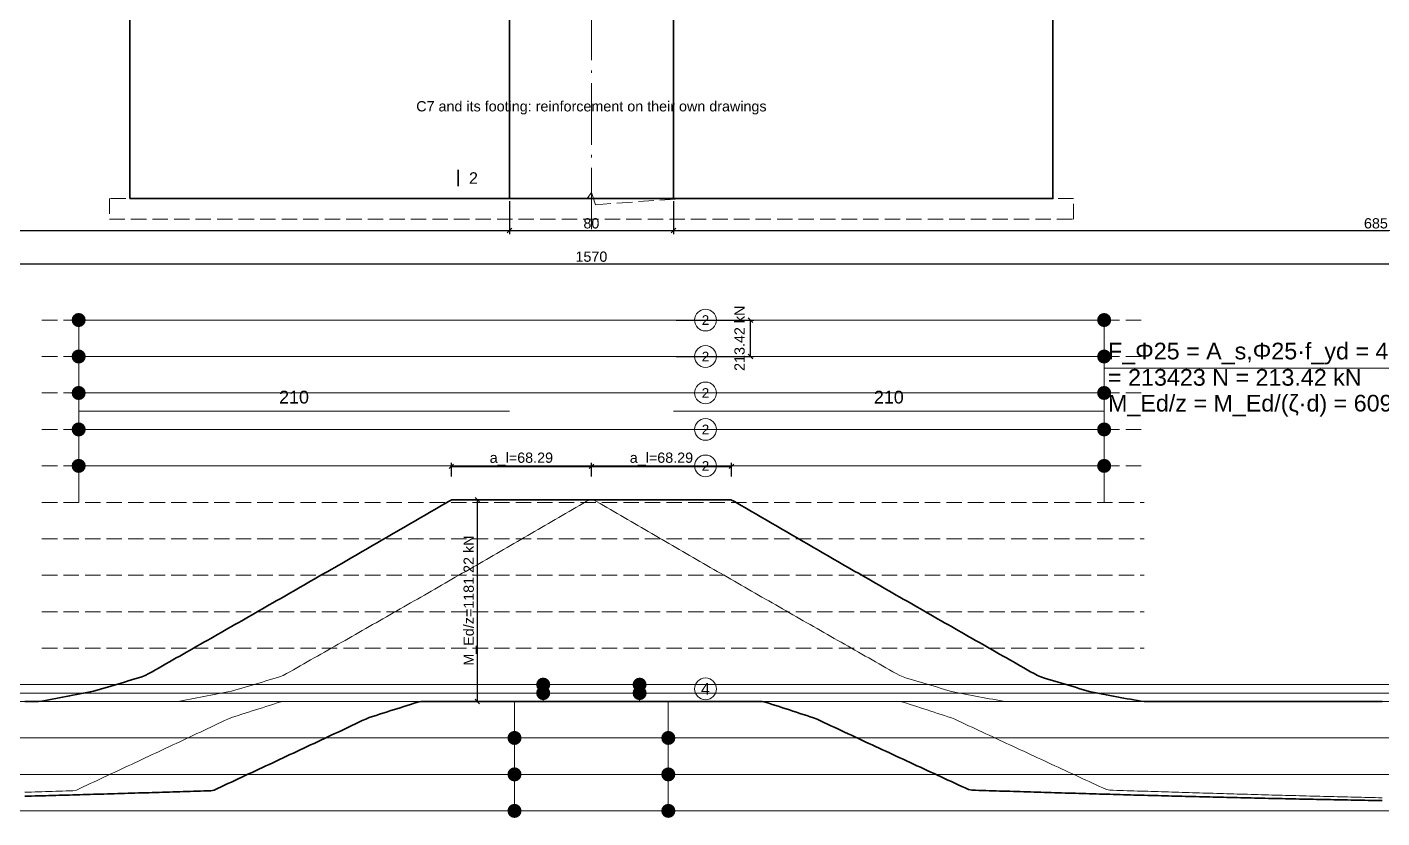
# Model space of a CAD drawing. Header units: centimetres. Extents: x -495 to 2478, y -1612 to 490.
# Drawn here: x 510 to 1170, y -617 to -231 of the extents above; entities that cross this region are included whole.
import ezdxf
from ezdxf.enums import TextEntityAlignment as Align

# ---------------------------------------------------------------- set-up
doc = ezdxf.new("R2010")
doc.units = ezdxf.units.CM
doc.linetypes.add('RC_AXIS', pattern=[41.25, 30, -5, 1.25, -5])
doc.linetypes.add('RC_DASHED', pattern=[10.5, 7.5, -3])
for name, color, linetype, lineweight in [('D-AXIS', 2, 'RC_AXIS', 13), ('D-CONCRETE', 7, 'Continuous', 35), ('D-DIM', 3, 'Continuous', 18), ('D-HIDDEN', 8, 'RC_DASHED', 13), ('D-TEXT', 7, 'Continuous', 18)]:
    doc.layers.add(name, color=color, linetype=linetype, lineweight=lineweight)
doc.styles.add('RC_TEXT', font='arial.ttf')
doc.dimstyles.new('RC_D25', dxfattribs={"dimtxt": 5, "dimasz": 2.25, "dimexe": 1.75, "dimexo": 1.25, "dimgap": 1, "dimtad": 1, "dimdec": 1, "dimdsep": 46, "dimtxsty": 'RC_TEXT', "dimblk": 'OBLIQUE', "dimcen": 2.5, "dimclrd": 3, "dimclre": 3, "dimclrt": 3, "dimazin": 3, "dimtfac": 1, "dimtmove": 2, "dimatfit": 3})

# ---------------------------------------------------------------- blocks, each defined once
blk = doc.blocks.new('_OBLIQUE')
at = {"color": 0, "linetype": 'BYBLOCK'}
blk.add_line((-0.5, -0.5), (0.5, 0.5), dxfattribs=at)

msp = doc.modelspace()

# ---------------------------------------------------------------- hatches: boundary and pattern name
at = {"layer": 'D-TEXT'}
h = msp.add_hatch(color=7, dxfattribs=at)
h.dxf.hatch_style = 1
edge = h.paths.add_edge_path()
edge.add_arc((535, -374.26), 3.44, 0, 360)
h = msp.add_hatch(color=7, dxfattribs=at)
h.dxf.hatch_style = 1
edge = h.paths.add_edge_path()
edge.add_arc((1035, -374.26), 3.44, 0, 360)
h = msp.add_hatch(color=7, dxfattribs=at)
h.dxf.hatch_style = 1
edge = h.paths.add_edge_path()
edge.add_arc((535, -392.05), 3.44, 0, 360)
h = msp.add_hatch(color=7, dxfattribs=at)
h.dxf.hatch_style = 1
edge = h.paths.add_edge_path()
edge.add_arc((1035, -392.05), 3.44, 0, 360)
h = msp.add_hatch(color=7, dxfattribs=at)
h.dxf.hatch_style = 1
edge = h.paths.add_edge_path()
edge.add_arc((535, -409.83), 3.44, 0, 360)
h = msp.add_hatch(color=7, dxfattribs=at)
h.dxf.hatch_style = 1
edge = h.paths.add_edge_path()
edge.add_arc((1035, -409.83), 3.44, 0, 360)
h = msp.add_hatch(color=7, dxfattribs=at)
h.dxf.hatch_style = 1
edge = h.paths.add_edge_path()
edge.add_arc((535, -427.62), 3.44, 0, 360)
h = msp.add_hatch(color=7, dxfattribs=at)
h.dxf.hatch_style = 1
edge = h.paths.add_edge_path()
edge.add_arc((1035, -427.62), 3.44, 0, 360)
h = msp.add_hatch(color=7, dxfattribs=at)
h.dxf.hatch_style = 1
edge = h.paths.add_edge_path()
edge.add_arc((535, -445.4), 3.44, 0, 360)
h = msp.add_hatch(color=7, dxfattribs=at)
h.dxf.hatch_style = 1
edge = h.paths.add_edge_path()
edge.add_arc((1035, -445.4), 3.44, 0, 360)
h = msp.add_hatch(color=7, dxfattribs=at)
h.dxf.hatch_style = 1
edge = h.paths.add_edge_path()
edge.add_arc((761.5, -552.11), 3.44, 0, 360)
h = msp.add_hatch(color=7, dxfattribs=at)
h.dxf.hatch_style = 1
edge = h.paths.add_edge_path()
edge.add_arc((761.5, -556.21), 3.44, 0, 360)
h = msp.add_hatch(color=7, dxfattribs=at)
h.dxf.hatch_style = 1
edge = h.paths.add_edge_path()
edge.add_arc((808.5, -552.11), 3.44, 0, 360)
h = msp.add_hatch(color=7, dxfattribs=at)
h.dxf.hatch_style = 1
edge = h.paths.add_edge_path()
edge.add_arc((808.5, -556.21), 3.44, 0, 360)
h = msp.add_hatch(color=7, dxfattribs=at)
h.dxf.hatch_style = 1
edge = h.paths.add_edge_path()
edge.add_arc((747.5, -578.1), 3.44, 0, 360)
h = msp.add_hatch(color=7, dxfattribs=at)
h.dxf.hatch_style = 1
edge = h.paths.add_edge_path()
edge.add_arc((822.5, -578.1), 3.44, 0, 360)
h = msp.add_hatch(color=7, dxfattribs=at)
h.dxf.hatch_style = 1
edge = h.paths.add_edge_path()
edge.add_arc((747.5, -595.88), 3.44, 0, 360)
h = msp.add_hatch(color=7, dxfattribs=at)
h.dxf.hatch_style = 1
edge = h.paths.add_edge_path()
edge.add_arc((822.5, -595.88), 3.44, 0, 360)
h = msp.add_hatch(color=7, dxfattribs=at)
h.dxf.hatch_style = 1
edge = h.paths.add_edge_path()
edge.add_arc((747.5, -613.67), 3.44, 0, 360)
h = msp.add_hatch(color=7, dxfattribs=at)
h.dxf.hatch_style = 1
edge = h.paths.add_edge_path()
edge.add_arc((822.5, -613.67), 3.44, 0, 360)

# ---------------------------------------------------------------- linework, layer by layer
at = {"layer": 'D-AXIS'}
msp.add_line((785, -330), (785, 133), dxfattribs=at)
at = {"layer": 'D-CONCRETE'}
for p, q in [((745, -315), (745, 125)), ((825, -315), (825, 125)), ((720, -309), (720, -301))]:
    msp.add_line(p, q, dxfattribs=at)
msp.add_lwpolyline([(560, -315), (1010, -315), (1010, -225), (560, -225)], close=True, dxfattribs=at)
for points in [[(508.7, -560.31), (510.38, -560.31), (512.06, -560.31), (513.74, -560.31), (515.42, -560.31), (517.1, -560.19), (518.78, -559.87), (520.46, -559.54), (522.14, -559.21), (523.82, -558.89), (525.49, -558.56), (527.17, -558.24), (528.85, -557.91), (530.53, -557.59), (532.21, -557.26), (533.89, -556.94), (535.57, -556.61), (537.25, -556.29), (538.93, -555.96), (540.61, -555.64), (542.29, -555.25), (543.97, -554.75), (545.65, -554.26), (547.33, -553.77), (549.01, -553.28), (550.69, -552.78), (552.37, -552.29), (554.05, -551.8), (555.73, -551.31), (557.41, -550.82), (559.09, -550.32), (560.77, -549.83), (562.45, -549.34), (564.13, -548.85), (565.81, -548.35), (567.49, -547.68), (569.17, -546.72), (570.85, -545.77), (572.53, -544.81), (574.2, -543.86), (575.88, -542.91), (577.56, -541.95), (579.24, -541), (580.92, -540.05), (582.6, -539.09), (584.28, -538.14), (585.96, -537.18), (587.64, -536.23), (589.32, -535.28), (591, -534.32), (592.68, -533.37), (594.36, -532.41), (596.04, -531.45), (597.72, -530.49), (599.4, -529.54), (601.08, -528.58), (602.76, -527.62), (604.44, -526.66), (606.12, -525.7), (607.8, -524.75), (609.48, -523.79), (611.16, -522.83), (612.84, -521.87), (614.52, -520.92), (616.2, -519.96), (617.88, -519), (619.56, -518.04), (621.23, -517.07), (622.91, -516.11), (624.59, -515.15), (626.27, -514.19), (627.95, -513.23), (629.63, -512.26), (631.31, -511.3), (632.99, -510.34), (634.67, -509.38), (636.35, -508.42), (638.03, -507.45), (639.71, -506.49), (641.39, -505.53), (643.07, -504.57), (644.75, -503.6), (646.43, -502.63), (648.11, -501.67), (649.79, -500.7), (651.47, -499.73), (653.15, -498.77), (654.83, -497.8), (656.51, -496.84), (658.19, -495.87), (659.87, -494.9), (661.55, -493.94), (663.23, -492.97), (664.91, -492.01), (666.59, -491.04), (668.26, -490.07), (669.94, -489.1), (671.62, -488.13), (673.3, -487.16), (674.98, -486.19), (676.66, -485.22), (678.34, -484.25), (680.02, -483.28), (681.7, -482.31), (683.38, -481.34), (685.06, -480.37), (686.74, -479.4), (688.42, -478.43), (690.1, -477.46), (691.78, -476.49), (693.46, -475.52), (695.14, -474.54), (696.82, -473.57), (698.5, -472.59), (700.18, -471.62), (701.86, -470.64), (703.54, -469.67), (705.22, -468.7), (706.9, -467.72), (708.58, -466.75), (710.26, -465.77), (711.94, -464.8), (713.62, -463.82), (715.29, -462.85), (716.97, -461.88), (718.65, -461.88), (720.33, -461.88), (722.01, -461.88), (723.69, -461.88), (725.37, -461.88), (727.05, -461.88), (728.73, -461.88), (730.41, -461.88), (732.09, -461.88), (733.77, -461.88), (735.45, -461.88), (737.13, -461.88), (738.81, -461.88), (740.49, -461.88), (742.17, -461.88), (743.85, -461.88), (745.53, -461.88), (747.21, -461.88), (748.89, -461.88), (750.57, -461.88), (752.25, -461.88), (753.93, -461.88), (755.61, -461.88), (757.29, -461.88), (758.97, -461.88), (760.65, -461.88), (762.32, -461.88), (764, -461.88), (765.68, -461.88), (767.36, -461.88), (769.04, -461.88), (770.72, -461.88), (772.4, -461.88), (774.08, -461.88), (775.76, -461.88), (777.44, -461.88), (779.12, -461.88), (780.8, -461.88), (782.48, -461.88), (784.16, -461.88), (785.84, -461.88), (787.52, -461.88), (789.2, -461.88), (790.88, -461.88), (792.56, -461.88), (794.24, -461.88), (795.92, -461.88), (797.6, -461.88), (799.28, -461.88), (800.96, -461.88), (802.64, -461.88), (804.32, -461.88), (806, -461.88), (807.68, -461.88), (809.35, -461.88), (811.03, -461.88), (812.71, -461.88), (814.39, -461.88), (816.07, -461.88), (817.75, -461.88), (819.43, -461.88), (821.11, -461.88), (822.79, -461.88), (824.47, -461.88), (826.15, -461.88), (827.83, -461.88), (829.51, -461.88), (831.19, -461.88), (832.87, -461.88), (834.55, -461.88), (836.23, -461.88), (837.91, -461.88), (839.59, -461.88), (841.27, -461.88), (842.95, -461.88), (844.63, -461.88), (846.31, -461.88), (847.99, -461.88), (849.67, -461.88), (851.35, -461.88), (853.03, -461.88), (854.71, -462.85), (856.38, -463.82), (858.06, -464.8), (859.74, -465.77), (861.42, -466.75), (863.1, -467.72), (864.78, -468.7), (866.46, -469.67), (868.14, -470.64), (869.82, -471.62), (871.5, -472.59), (873.18, -473.57), (874.86, -474.54), (876.54, -475.52), (878.22, -476.49), (879.9, -477.46), (881.58, -478.43), (883.26, -479.4), (884.94, -480.37), (886.62, -481.34), (888.3, -482.31), (889.98, -483.28), (891.66, -484.25), (893.34, -485.22), (895.02, -486.19), (896.7, -487.16), (898.38, -488.13), (900.06, -489.1), (901.74, -490.07), (903.41, -491.04), (905.09, -492.01), (906.77, -492.97), (908.45, -493.94), (910.13, -494.9), (911.81, -495.87), (913.49, -496.84), (915.17, -497.8), (916.85, -498.77), (918.53, -499.73), (920.21, -500.7), (921.89, -501.67), (923.57, -502.63), (925.25, -503.6), (926.93, -504.57), (928.61, -505.53), (930.29, -506.49), (931.97, -507.45), (933.65, -508.42), (935.33, -509.38), (937.01, -510.34), (938.69, -511.3), (940.37, -512.26), (942.05, -513.23), (943.73, -514.19), (945.41, -515.15), (947.09, -516.11), (948.77, -517.07), (950.44, -518.04), (952.12, -519), (953.8, -519.96), (955.48, -520.92), (957.16, -521.87), (958.84, -522.83), (960.52, -523.79), (962.2, -524.75), (963.88, -525.7), (965.56, -526.66), (967.24, -527.62), (968.92, -528.58), (970.6, -529.54), (972.28, -530.49), (973.96, -531.45), (975.64, -532.41), (977.32, -533.37), (979, -534.32), (980.68, -535.28), (982.36, -536.23), (984.04, -537.18), (985.72, -538.14), (987.4, -539.09), (989.08, -540.05), (990.76, -541), (992.44, -541.95), (994.12, -542.91), (995.8, -543.86), (997.47, -544.81), (999.15, -545.77), (1000.83, -546.72), (1002.51, -547.68), (1004.19, -548.36), (1005.87, -548.87), (1007.55, -549.37), (1009.23, -549.88), (1010.91, -550.38), (1012.59, -550.89), (1014.27, -551.39), (1015.95, -551.89), (1017.63, -552.4), (1019.31, -552.9), (1020.99, -553.41), (1022.67, -553.91), (1024.35, -554.42), (1026.03, -554.92), (1027.71, -555.43), (1029.39, -555.82), (1031.07, -556.13), (1032.75, -556.44), (1034.43, -556.75), (1036.11, -557.07), (1037.79, -557.38), (1039.47, -557.69), (1041.15, -558.01), (1042.83, -558.32), (1044.51, -558.63), (1046.18, -558.94), (1047.86, -559.26), (1049.54, -559.57), (1051.22, -559.88), (1052.9, -560.2), (1054.58, -560.31), (1056.26, -560.31), (1057.94, -560.31), (1059.62, -560.31), (1061.3, -560.31), (1062.98, -560.31), (1064.66, -560.31), (1066.34, -560.31), (1068.02, -560.31), (1069.7, -560.31), (1071.38, -560.31), (1073.06, -560.31), (1074.74, -560.31), (1076.42, -560.31), (1078.1, -560.31), (1079.78, -560.31), (1081.46, -560.31), (1083.14, -560.31), (1084.82, -560.31), (1086.5, -560.31), (1088.18, -560.31), (1089.86, -560.31), (1091.54, -560.31), (1093.21, -560.31), (1094.89, -560.31), (1096.57, -560.31), (1098.25, -560.31), (1099.93, -560.31), (1101.61, -560.31), (1103.29, -560.31), (1104.97, -560.31), (1106.65, -560.31), (1108.33, -560.31), (1110.01, -560.31), (1111.69, -560.31), (1113.37, -560.31), (1115.05, -560.31), (1116.73, -560.31), (1118.41, -560.31), (1120.09, -560.31), (1121.77, -560.31), (1123.45, -560.31), (1125.13, -560.31), (1126.81, -560.31), (1128.49, -560.31), (1130.17, -560.31), (1131.85, -560.31), (1133.53, -560.31), (1135.21, -560.31), (1136.89, -560.31), (1138.57, -560.31), (1140.24, -560.31), (1141.92, -560.31), (1143.6, -560.31), (1145.28, -560.31), (1146.96, -560.31), (1148.64, -560.31), (1150.32, -560.31), (1152, -560.31), (1153.68, -560.31), (1155.36, -560.31), (1157.04, -560.31), (1158.72, -560.31), (1160.4, -560.31), (1162.08, -560.31), (1163.76, -560.31), (1165.44, -560.31), (1167.12, -560.31), (1168.8, -560.31), (1170.48, -560.31)], [(508.7, -606.52), (510.38, -606.48), (512.06, -606.43), (513.74, -606.39), (515.42, -606.34), (517.1, -606.3), (518.78, -606.26), (520.46, -606.21), (522.14, -606.17), (523.82, -606.12), (525.49, -606.08), (527.17, -606.03), (528.85, -605.98), (530.53, -605.93), (532.21, -605.89), (533.89, -605.84), (535.57, -605.79), (537.25, -605.74), (538.93, -605.69), (540.61, -605.65), (542.29, -605.6), (543.97, -605.55), (545.65, -605.5), (547.33, -605.45), (549.01, -605.41), (550.69, -605.36), (552.37, -605.31), (554.05, -605.26), (555.73, -605.2), (557.41, -605.15), (559.09, -605.1), (560.77, -605.05), (562.45, -605), (564.13, -604.95), (565.81, -604.9), (567.49, -604.84), (569.17, -604.79), (570.85, -604.74), (572.53, -604.69), (574.2, -604.64), (575.88, -604.59), (577.56, -604.53), (579.24, -604.48), (580.92, -604.42), (582.6, -604.37), (584.28, -604.31), (585.96, -604.26), (587.64, -604.2), (589.32, -604.15), (591, -604.09), (592.68, -604.04), (594.36, -603.98), (596.04, -603.93), (597.72, -603.87), (599.4, -603.82), (601.08, -603.52), (602.76, -602.73), (604.44, -601.95), (606.12, -601.17), (607.8, -600.38), (609.48, -599.6), (611.16, -598.82), (612.84, -598.03), (614.52, -597.25), (616.2, -596.46), (617.88, -595.68), (619.56, -594.9), (621.23, -594.11), (622.91, -593.33), (624.59, -592.55), (626.27, -591.76), (627.95, -590.97), (629.63, -590.19), (631.31, -589.4), (632.99, -588.61), (634.67, -587.82), (636.35, -587.04), (638.03, -586.25), (639.71, -585.46), (641.39, -584.67), (643.07, -583.89), (644.75, -583.1), (646.43, -582.31), (648.11, -581.53), (649.79, -580.74), (651.47, -579.95), (653.15, -579.16), (654.83, -578.37), (656.51, -577.58), (658.19, -576.79), (659.87, -576), (661.55, -575.2), (663.23, -574.41), (664.91, -573.62), (666.59, -572.83), (668.26, -572.04), (669.94, -571.25), (671.62, -570.46), (673.3, -569.67), (674.98, -568.88), (676.66, -568.18), (678.34, -567.64), (680.02, -567.1), (681.7, -566.57), (683.38, -566.03), (685.06, -565.49), (686.74, -564.95), (688.42, -564.41), (690.1, -563.87), (691.78, -563.33), (693.46, -562.79), (695.14, -562.25), (696.82, -561.71), (698.5, -561.17), (700.18, -560.63), (701.86, -560.31), (703.54, -560.31), (705.22, -560.31), (706.9, -560.31), (708.58, -560.31), (710.26, -560.31), (711.94, -560.31), (713.62, -560.31), (715.29, -560.31), (716.97, -560.31), (718.65, -560.31), (720.33, -560.31), (722.01, -560.31), (723.69, -560.31), (725.37, -560.31), (727.05, -560.31), (728.73, -560.31), (730.41, -560.31), (732.09, -560.31), (733.77, -560.31), (735.45, -560.31), (737.13, -560.31), (738.81, -560.31), (740.49, -560.31), (742.17, -560.31), (743.85, -560.31), (745.53, -560.31), (747.21, -560.31), (748.89, -560.31), (750.57, -560.31), (752.25, -560.31), (753.93, -560.31), (755.61, -560.31), (757.29, -560.31), (758.97, -560.31), (760.65, -560.31), (762.32, -560.31), (764, -560.31), (765.68, -560.31), (767.36, -560.31), (769.04, -560.31), (770.72, -560.31), (772.4, -560.31), (774.08, -560.31), (775.76, -560.31), (777.44, -560.31), (779.12, -560.31), (780.8, -560.31), (782.48, -560.31), (784.16, -560.31), (785.84, -560.31), (787.52, -560.31), (789.2, -560.31), (790.88, -560.31), (792.56, -560.31), (794.24, -560.31), (795.92, -560.31), (797.6, -560.31), (799.28, -560.31), (800.96, -560.31), (802.64, -560.31), (804.32, -560.31), (806, -560.31), (807.68, -560.31), (809.35, -560.31), (811.03, -560.31), (812.71, -560.31), (814.39, -560.31), (816.07, -560.31), (817.75, -560.31), (819.43, -560.31), (821.11, -560.31), (822.79, -560.31), (824.47, -560.31), (826.15, -560.31), (827.83, -560.31), (829.51, -560.31), (831.19, -560.31), (832.87, -560.31), (834.55, -560.31), (836.23, -560.31), (837.91, -560.31), (839.59, -560.31), (841.27, -560.31), (842.95, -560.31), (844.63, -560.31), (846.31, -560.31), (847.99, -560.31), (849.67, -560.31), (851.35, -560.31), (853.03, -560.31), (854.71, -560.31), (856.38, -560.31), (858.06, -560.31), (859.74, -560.31), (861.42, -560.31), (863.1, -560.31), (864.78, -560.31), (866.46, -560.31), (868.14, -560.31), (869.82, -560.64), (871.5, -561.18), (873.18, -561.73), (874.86, -562.28), (876.54, -562.82), (878.22, -563.37), (879.9, -563.92), (881.58, -564.46), (883.26, -565.01), (884.94, -565.56), (886.62, -566.1), (888.3, -566.65), (889.98, -567.2), (891.66, -567.74), (893.34, -568.29), (895.02, -568.98), (896.7, -569.76), (898.38, -570.55), (900.06, -571.33), (901.74, -572.11), (903.41, -572.9), (905.09, -573.68), (906.77, -574.46), (908.45, -575.25), (910.13, -576.03), (911.81, -576.81), (913.49, -577.6), (915.17, -578.38), (916.85, -579.16), (918.53, -579.94), (920.21, -580.73), (921.89, -581.5), (923.57, -582.28), (925.25, -583.06), (926.93, -583.84), (928.61, -584.62), (930.29, -585.4), (931.97, -586.18), (933.65, -586.96), (935.33, -587.74), (937.01, -588.52), (938.69, -589.3), (940.37, -590.08), (942.05, -590.86), (943.73, -591.64), (945.41, -592.42), (947.09, -593.19), (948.77, -593.97), (950.44, -594.74), (952.12, -595.52), (953.8, -596.3), (955.48, -597.07), (957.16, -597.85), (958.84, -598.62), (960.52, -599.4), (962.2, -600.18), (963.88, -600.95), (965.56, -601.73), (967.24, -602.5), (968.92, -603.28), (970.6, -603.57), (972.28, -603.62), (973.96, -603.67), (975.64, -603.72), (977.32, -603.77), (979, -603.82), (980.68, -603.88), (982.36, -603.93), (984.04, -603.98), (985.72, -604.03), (987.4, -604.08), (989.08, -604.13), (990.76, -604.18), (992.44, -604.23), (994.12, -604.28), (995.8, -604.33), (997.47, -604.38), (999.15, -604.44), (1000.83, -604.49), (1002.51, -604.54), (1004.19, -604.59), (1005.87, -604.65), (1007.55, -604.7), (1009.23, -604.75), (1010.91, -604.8), (1012.59, -604.85), (1014.27, -604.91), (1015.95, -604.96), (1017.63, -605.01), (1019.31, -605.06), (1020.99, -605.11), (1022.67, -605.16), (1024.35, -605.21), (1026.03, -605.26), (1027.71, -605.31), (1029.39, -605.36), (1031.07, -605.41), (1032.75, -605.46), (1034.43, -605.5), (1036.11, -605.55), (1037.79, -605.6), (1039.47, -605.65), (1041.15, -605.7), (1042.83, -605.75), (1044.51, -605.8), (1046.18, -605.84), (1047.86, -605.89), (1049.54, -605.93), (1051.22, -605.98), (1052.9, -606.02), (1054.58, -606.07), (1056.26, -606.12), (1057.94, -606.16), (1059.62, -606.21), (1061.3, -606.25), (1062.98, -606.3), (1064.66, -606.34), (1066.34, -606.39), (1068.02, -606.43), (1069.7, -606.48), (1071.38, -606.52), (1073.06, -606.56), (1074.74, -606.6), (1076.42, -606.65), (1078.1, -606.69), (1079.78, -606.73), (1081.46, -606.77), (1083.14, -606.81), (1084.82, -606.85), (1086.5, -606.9), (1088.18, -606.94), (1089.86, -606.98), (1091.54, -607.02), (1093.21, -607.06), (1094.89, -607.1), (1096.57, -607.14), (1098.25, -607.18), (1099.93, -607.22), (1101.61, -607.26), (1103.29, -607.3), (1104.97, -607.33), (1106.65, -607.37), (1108.33, -607.41), (1110.01, -607.45), (1111.69, -607.49), (1113.37, -607.53), (1115.05, -607.56), (1116.73, -607.6), (1118.41, -607.64), (1120.09, -607.68), (1121.77, -607.71), (1123.45, -607.75), (1125.13, -607.78), (1126.81, -607.82), (1128.49, -607.85), (1130.17, -607.89), (1131.85, -607.92), (1133.53, -607.96), (1135.21, -607.99), (1136.89, -608.03), (1138.57, -608.06), (1140.24, -608.09), (1141.92, -608.13), (1143.6, -608.16), (1145.28, -608.2), (1146.96, -608.23), (1148.64, -608.26), (1150.32, -608.29), (1152, -608.32), (1153.68, -608.35), (1155.36, -608.39), (1157.04, -608.42), (1158.72, -608.45), (1160.4, -608.48), (1162.08, -608.51), (1163.76, -608.54), (1165.44, -608.57), (1167.12, -608.6), (1168.8, -608.64), (1170.48, -608.67)]]:
    msp.add_lwpolyline(points, dxfattribs=at)
at = {"layer": 'D-HIDDEN'}
for p, q in [((517.1, -374.26), (535, -374.26)), ((1035, -374.26), (1054.58, -374.26)), ((517.1, -392.05), (535, -392.05)), ((1035, -392.05), (1054.58, -392.05)), ((517.1, -409.83), (535, -409.83)), ((1035, -409.83), (1054.58, -409.83)), ((517.1, -427.62), (535, -427.62)), ((1035, -427.62), (1054.58, -427.62)), ((517.1, -445.4), (535, -445.4)), ((1035, -445.4), (1054.58, -445.4)), ((517.1, -463.19), (1054.58, -463.19)), ((517.1, -480.97), (1054.58, -480.97)), ((517.1, -498.76), (1054.58, -498.76)), ((517.1, -516.54), (1054.58, -516.54)), ((517.1, -534.33), (1054.58, -534.33))]:
    msp.add_line(p, q, dxfattribs=at)
msp.add_lwpolyline([(550, -325), (1020, -325), (1020, -315), (550, -315)], close=True, dxfattribs=at)
msp.add_lwpolyline([(741, -315), (783, -315), (785, -312), (787, -318), (829, -315)], dxfattribs=at)
at = {"layer": 'D-TEXT'}
for p, q in [((535, -374.26), (1035, -374.26)), ((535, -463.19), (535, -374.26)), ((1035, -463.19), (1035, -374.26)), ((1035, -374.26), (1035, -397.75)), ((535, -392.05), (1035, -392.05)), ((1035, -397.75), (1312.06, -397.75)), ((535, -409.83), (1035, -409.83)), ((745, -418.72), (535, -418.72)), ((825, -418.72), (1035, -418.72)), ((535, -427.62), (1035, -427.62)), ((535, -445.4), (1035, -445.4)), ((2.5, -552.11), (1567.5, -552.11)), ((761.5, -560.31), (761.5, -552.11)), ((808.5, -560.31), (808.5, -552.11)), ((0, -560.31), (1570, -560.31)), ((2.5, -556.21), (1567.5, -556.21)), ((747.5, -560.31), (747.5, -613.67)), ((822.5, -560.31), (822.5, -613.67)), ((2.5, -578.1), (1567.5, -578.1)), ((2.5, -595.88), (1567.5, -595.88)), ((2.5, -613.67), (1567.5, -613.67))]:
    msp.add_line(p, q, dxfattribs=at)
for points in [[(508.7, -560.31), (510.38, -560.31), (512.06, -560.31), (513.74, -560.31), (515.42, -560.31), (517.1, -560.31), (518.78, -560.31), (520.46, -560.31), (522.14, -560.31), (523.82, -560.31), (525.49, -560.31), (527.17, -560.31), (528.85, -560.31), (530.53, -560.31), (532.21, -560.31), (533.89, -560.31), (535.57, -560.31), (537.25, -560.31), (538.93, -560.31), (540.61, -560.31), (542.29, -560.31), (543.97, -560.31), (545.65, -560.31), (547.33, -560.31), (549.01, -560.31), (550.69, -560.31), (552.37, -560.31), (554.05, -560.31), (555.73, -560.31), (557.41, -560.31), (559.09, -560.31), (560.77, -560.31), (562.45, -560.31), (564.13, -560.31), (565.81, -560.31), (567.49, -560.31), (569.17, -560.31), (570.85, -560.31), (572.53, -560.31), (574.2, -560.31), (575.88, -560.31), (577.56, -560.31), (579.24, -560.31), (580.92, -560.31), (582.6, -560.31), (584.28, -560.19), (585.96, -559.87), (587.64, -559.54), (589.32, -559.21), (591, -558.89), (592.68, -558.56), (594.36, -558.24), (596.04, -557.91), (597.72, -557.59), (599.4, -557.26), (601.08, -556.94), (602.76, -556.61), (604.44, -556.29), (606.12, -555.96), (607.8, -555.64), (609.48, -555.25), (611.16, -554.75), (612.84, -554.26), (614.52, -553.77), (616.2, -553.28), (617.88, -552.78), (619.56, -552.29), (621.23, -551.8), (622.91, -551.31), (624.59, -550.82), (626.27, -550.32), (627.95, -549.83), (629.63, -549.34), (631.31, -548.85), (632.99, -548.35), (634.67, -547.68), (636.35, -546.72), (638.03, -545.77), (639.71, -544.81), (641.39, -543.86), (643.07, -542.91), (644.75, -541.95), (646.43, -541), (648.11, -540.05), (649.79, -539.09), (651.47, -538.14), (653.15, -537.18), (654.83, -536.23), (656.51, -535.28), (658.19, -534.32), (659.87, -533.37), (661.55, -532.41), (663.23, -531.45), (664.91, -530.49), (666.59, -529.54), (668.26, -528.58), (669.94, -527.62), (671.62, -526.66), (673.3, -525.7), (674.98, -524.75), (676.66, -523.79), (678.34, -522.83), (680.02, -521.87), (681.7, -520.92), (683.38, -519.96), (685.06, -519), (686.74, -518.04), (688.42, -517.07), (690.1, -516.11), (691.78, -515.15), (693.46, -514.19), (695.14, -513.23), (696.82, -512.26), (698.5, -511.3), (700.18, -510.34), (701.86, -509.38), (703.54, -508.42), (705.22, -507.45), (706.9, -506.49), (708.58, -505.53), (710.26, -504.57), (711.94, -503.6), (713.62, -502.63), (715.29, -501.67), (716.97, -500.7), (718.65, -499.73), (720.33, -498.77), (722.01, -497.8), (723.69, -496.84), (725.37, -495.87), (727.05, -494.9), (728.73, -493.94), (730.41, -492.97), (732.09, -492.01), (733.77, -491.04), (735.45, -490.07), (737.13, -489.1), (738.81, -488.13), (740.49, -487.16), (742.17, -486.19), (743.85, -485.22), (745.53, -484.25), (747.21, -483.28), (748.89, -482.31), (750.57, -481.34), (752.25, -480.37), (753.93, -479.4), (755.61, -478.43), (757.29, -477.46), (758.97, -476.49), (760.65, -475.52), (762.32, -474.54), (764, -473.57), (765.68, -472.59), (767.36, -471.62), (769.04, -470.64), (770.72, -469.67), (772.4, -468.7), (774.08, -467.72), (775.76, -466.75), (777.44, -465.77), (779.12, -464.8), (780.8, -463.82), (782.48, -462.85), (784.16, -461.88), (785.84, -461.88), (787.52, -462.85), (789.2, -463.82), (790.88, -464.8), (792.56, -465.77), (794.24, -466.75), (795.92, -467.72), (797.6, -468.7), (799.28, -469.67), (800.96, -470.64), (802.64, -471.62), (804.32, -472.59), (806, -473.57), (807.68, -474.54), (809.35, -475.52), (811.03, -476.49), (812.71, -477.46), (814.39, -478.43), (816.07, -479.4), (817.75, -480.37), (819.43, -481.34), (821.11, -482.31), (822.79, -483.28), (824.47, -484.25), (826.15, -485.22), (827.83, -486.19), (829.51, -487.16), (831.19, -488.13), (832.87, -489.1), (834.55, -490.07), (836.23, -491.04), (837.91, -492.01), (839.59, -492.97), (841.27, -493.94), (842.95, -494.9), (844.63, -495.87), (846.31, -496.84), (847.99, -497.8), (849.67, -498.77), (851.35, -499.73), (853.03, -500.7), (854.71, -501.67), (856.38, -502.63), (858.06, -503.6), (859.74, -504.57), (861.42, -505.53), (863.1, -506.49), (864.78, -507.45), (866.46, -508.42), (868.14, -509.38), (869.82, -510.34), (871.5, -511.3), (873.18, -512.26), (874.86, -513.23), (876.54, -514.19), (878.22, -515.15), (879.9, -516.11), (881.58, -517.07), (883.26, -518.04), (884.94, -519), (886.62, -519.96), (888.3, -520.92), (889.98, -521.87), (891.66, -522.83), (893.34, -523.79), (895.02, -524.75), (896.7, -525.7), (898.38, -526.66), (900.06, -527.62), (901.74, -528.58), (903.41, -529.54), (905.09, -530.49), (906.77, -531.45), (908.45, -532.41), (910.13, -533.37), (911.81, -534.32), (913.49, -535.28), (915.17, -536.23), (916.85, -537.18), (918.53, -538.14), (920.21, -539.09), (921.89, -540.05), (923.57, -541), (925.25, -541.95), (926.93, -542.91), (928.61, -543.86), (930.29, -544.81), (931.97, -545.77), (933.65, -546.72), (935.33, -547.68), (937.01, -548.36), (938.69, -548.87), (940.37, -549.37), (942.05, -549.88), (943.73, -550.38), (945.41, -550.89), (947.09, -551.39), (948.77, -551.89), (950.44, -552.4), (952.12, -552.9), (953.8, -553.41), (955.48, -553.91), (957.16, -554.42), (958.84, -554.92), (960.52, -555.43), (962.2, -555.82), (963.88, -556.13), (965.56, -556.44), (967.24, -556.75), (968.92, -557.07), (970.6, -557.38), (972.28, -557.69), (973.96, -558.01), (975.64, -558.32), (977.32, -558.63), (979, -558.94), (980.68, -559.26), (982.36, -559.57), (984.04, -559.88), (985.72, -560.2), (987.4, -560.31), (989.08, -560.31), (990.76, -560.31), (992.44, -560.31), (994.12, -560.31), (995.8, -560.31), (997.47, -560.31), (999.15, -560.31), (1000.83, -560.31), (1002.51, -560.31), (1004.19, -560.31), (1005.87, -560.31), (1007.55, -560.31), (1009.23, -560.31), (1010.91, -560.31), (1012.59, -560.31), (1014.27, -560.31), (1015.95, -560.31), (1017.63, -560.31), (1019.31, -560.31), (1020.99, -560.31), (1022.67, -560.31), (1024.35, -560.31), (1026.03, -560.31), (1027.71, -560.31), (1029.39, -560.31), (1031.07, -560.31), (1032.75, -560.31), (1034.43, -560.31), (1036.11, -560.31), (1037.79, -560.31), (1039.47, -560.31), (1041.15, -560.31), (1042.83, -560.31), (1044.51, -560.31), (1046.18, -560.31), (1047.86, -560.31), (1049.54, -560.31), (1051.22, -560.31), (1052.9, -560.31), (1054.58, -560.31), (1056.26, -560.31), (1057.94, -560.31), (1059.62, -560.31), (1061.3, -560.31), (1062.98, -560.31), (1064.66, -560.31), (1066.34, -560.31), (1068.02, -560.31), (1069.7, -560.31), (1071.38, -560.31), (1073.06, -560.31), (1074.74, -560.31), (1076.42, -560.31), (1078.1, -560.31), (1079.78, -560.31), (1081.46, -560.31), (1083.14, -560.31), (1084.82, -560.31), (1086.5, -560.31), (1088.18, -560.31), (1089.86, -560.31), (1091.54, -560.31), (1093.21, -560.31), (1094.89, -560.31), (1096.57, -560.31), (1098.25, -560.31), (1099.93, -560.31), (1101.61, -560.31), (1103.29, -560.31), (1104.97, -560.31), (1106.65, -560.31), (1108.33, -560.31), (1110.01, -560.31), (1111.69, -560.31), (1113.37, -560.31), (1115.05, -560.31), (1116.73, -560.31), (1118.41, -560.31), (1120.09, -560.31), (1121.77, -560.31), (1123.45, -560.31), (1125.13, -560.31), (1126.81, -560.31), (1128.49, -560.31), (1130.17, -560.31), (1131.85, -560.31), (1133.53, -560.31), (1135.21, -560.31), (1136.89, -560.31), (1138.57, -560.31), (1140.24, -560.31), (1141.92, -560.31), (1143.6, -560.31), (1145.28, -560.31), (1146.96, -560.31), (1148.64, -560.31), (1150.32, -560.31), (1152, -560.31), (1153.68, -560.31), (1155.36, -560.31), (1157.04, -560.31), (1158.72, -560.31), (1160.4, -560.31), (1162.08, -560.31), (1163.76, -560.31), (1165.44, -560.31), (1167.12, -560.31), (1168.8, -560.31), (1170.48, -560.31)], [(508.7, -604.59), (510.38, -604.53), (512.06, -604.48), (513.74, -604.42), (515.42, -604.37), (517.1, -604.31), (518.78, -604.26), (520.46, -604.2), (522.14, -604.15), (523.82, -604.09), (525.49, -604.04), (527.17, -603.98), (528.85, -603.93), (530.53, -603.87), (532.21, -603.82), (533.89, -603.52), (535.57, -602.73), (537.25, -601.95), (538.93, -601.17), (540.61, -600.38), (542.29, -599.6), (543.97, -598.82), (545.65, -598.03), (547.33, -597.25), (549.01, -596.46), (550.69, -595.68), (552.37, -594.9), (554.05, -594.11), (555.73, -593.33), (557.41, -592.55), (559.09, -591.76), (560.77, -590.97), (562.45, -590.19), (564.13, -589.4), (565.81, -588.61), (567.49, -587.82), (569.17, -587.04), (570.85, -586.25), (572.53, -585.46), (574.2, -584.67), (575.88, -583.89), (577.56, -583.1), (579.24, -582.31), (580.92, -581.53), (582.6, -580.74), (584.28, -579.95), (585.96, -579.16), (587.64, -578.37), (589.32, -577.58), (591, -576.79), (592.68, -576), (594.36, -575.2), (596.04, -574.41), (597.72, -573.62), (599.4, -572.83), (601.08, -572.04), (602.76, -571.25), (604.44, -570.46), (606.12, -569.67), (607.8, -568.88), (609.48, -568.18), (611.16, -567.64), (612.84, -567.1), (614.52, -566.57), (616.2, -566.03), (617.88, -565.49), (619.56, -564.95), (621.23, -564.41), (622.91, -563.87), (624.59, -563.33), (626.27, -562.79), (627.95, -562.25), (629.63, -561.71), (631.31, -561.17), (632.99, -560.63), (634.67, -560.31), (636.35, -560.31), (638.03, -560.31), (639.71, -560.31), (641.39, -560.31), (643.07, -560.31), (644.75, -560.31), (646.43, -560.31), (648.11, -560.31), (649.79, -560.31), (651.47, -560.31), (653.15, -560.31), (654.83, -560.31), (656.51, -560.31), (658.19, -560.31), (659.87, -560.31), (661.55, -560.31), (663.23, -560.31), (664.91, -560.31), (666.59, -560.31), (668.26, -560.31), (669.94, -560.31), (671.62, -560.31), (673.3, -560.31), (674.98, -560.31), (676.66, -560.31), (678.34, -560.31), (680.02, -560.31), (681.7, -560.31), (683.38, -560.31), (685.06, -560.31), (686.74, -560.31), (688.42, -560.31), (690.1, -560.31), (691.78, -560.31), (693.46, -560.31), (695.14, -560.31), (696.82, -560.31), (698.5, -560.31), (700.18, -560.31), (701.86, -560.31), (703.54, -560.31), (705.22, -560.31), (706.9, -560.31), (708.58, -560.31), (710.26, -560.31), (711.94, -560.31), (713.62, -560.31), (715.29, -560.31), (716.97, -560.31), (718.65, -560.31), (720.33, -560.31), (722.01, -560.31), (723.69, -560.31), (725.37, -560.31), (727.05, -560.31), (728.73, -560.31), (730.41, -560.31), (732.09, -560.31), (733.77, -560.31), (735.45, -560.31), (737.13, -560.31), (738.81, -560.31), (740.49, -560.31), (742.17, -560.31), (743.85, -560.31), (745.53, -560.31), (747.21, -560.31), (748.89, -560.31), (750.57, -560.31), (752.25, -560.31), (753.93, -560.31), (755.61, -560.31), (757.29, -560.31), (758.97, -560.31), (760.65, -560.31), (762.32, -560.31), (764, -560.31), (765.68, -560.31), (767.36, -560.31), (769.04, -560.31), (770.72, -560.31), (772.4, -560.31), (774.08, -560.31), (775.76, -560.31), (777.44, -560.31), (779.12, -560.31), (780.8, -560.31), (782.48, -560.31), (784.16, -560.31), (785.84, -560.31), (787.52, -560.31), (789.2, -560.31), (790.88, -560.31), (792.56, -560.31), (794.24, -560.31), (795.92, -560.31), (797.6, -560.31), (799.28, -560.31), (800.96, -560.31), (802.64, -560.31), (804.32, -560.31), (806, -560.31), (807.68, -560.31), (809.35, -560.31), (811.03, -560.31), (812.71, -560.31), (814.39, -560.31), (816.07, -560.31), (817.75, -560.31), (819.43, -560.31), (821.11, -560.31), (822.79, -560.31), (824.47, -560.31), (826.15, -560.31), (827.83, -560.31), (829.51, -560.31), (831.19, -560.31), (832.87, -560.31), (834.55, -560.31), (836.23, -560.31), (837.91, -560.31), (839.59, -560.31), (841.27, -560.31), (842.95, -560.31), (844.63, -560.31), (846.31, -560.31), (847.99, -560.31), (849.67, -560.31), (851.35, -560.31), (853.03, -560.31), (854.71, -560.31), (856.38, -560.31), (858.06, -560.31), (859.74, -560.31), (861.42, -560.31), (863.1, -560.31), (864.78, -560.31), (866.46, -560.31), (868.14, -560.31), (869.82, -560.31), (871.5, -560.31), (873.18, -560.31), (874.86, -560.31), (876.54, -560.31), (878.22, -560.31), (879.9, -560.31), (881.58, -560.31), (883.26, -560.31), (884.94, -560.31), (886.62, -560.31), (888.3, -560.31), (889.98, -560.31), (891.66, -560.31), (893.34, -560.31), (895.02, -560.31), (896.7, -560.31), (898.38, -560.31), (900.06, -560.31), (901.74, -560.31), (903.41, -560.31), (905.09, -560.31), (906.77, -560.31), (908.45, -560.31), (910.13, -560.31), (911.81, -560.31), (913.49, -560.31), (915.17, -560.31), (916.85, -560.31), (918.53, -560.31), (920.21, -560.31), (921.89, -560.31), (923.57, -560.31), (925.25, -560.31), (926.93, -560.31), (928.61, -560.31), (930.29, -560.31), (931.97, -560.31), (933.65, -560.31), (935.33, -560.31), (937.01, -560.64), (938.69, -561.18), (940.37, -561.73), (942.05, -562.28), (943.73, -562.82), (945.41, -563.37), (947.09, -563.92), (948.77, -564.46), (950.44, -565.01), (952.12, -565.56), (953.8, -566.1), (955.48, -566.65), (957.16, -567.2), (958.84, -567.74), (960.52, -568.29), (962.2, -568.98), (963.88, -569.76), (965.56, -570.55), (967.24, -571.33), (968.92, -572.11), (970.6, -572.9), (972.28, -573.68), (973.96, -574.46), (975.64, -575.25), (977.32, -576.03), (979, -576.81), (980.68, -577.6), (982.36, -578.38), (984.04, -579.16), (985.72, -579.94), (987.4, -580.73), (989.08, -581.5), (990.76, -582.28), (992.44, -583.06), (994.12, -583.84), (995.8, -584.62), (997.47, -585.4), (999.15, -586.18), (1000.83, -586.96), (1002.51, -587.74), (1004.19, -588.52), (1005.87, -589.3), (1007.55, -590.08), (1009.23, -590.86), (1010.91, -591.64), (1012.59, -592.42), (1014.27, -593.19), (1015.95, -593.97), (1017.63, -594.74), (1019.31, -595.52), (1020.99, -596.3), (1022.67, -597.07), (1024.35, -597.85), (1026.03, -598.62), (1027.71, -599.4), (1029.39, -600.18), (1031.07, -600.95), (1032.75, -601.73), (1034.43, -602.5), (1036.11, -603.28), (1037.79, -603.57), (1039.47, -603.62), (1041.15, -603.67), (1042.83, -603.72), (1044.51, -603.77), (1046.18, -603.82), (1047.86, -603.88), (1049.54, -603.93), (1051.22, -603.98), (1052.9, -604.03), (1054.58, -604.08), (1056.26, -604.13), (1057.94, -604.18), (1059.62, -604.23), (1061.3, -604.28), (1062.98, -604.33), (1064.66, -604.38), (1066.34, -604.44), (1068.02, -604.49), (1069.7, -604.54), (1071.38, -604.59), (1073.06, -604.65), (1074.74, -604.7), (1076.42, -604.75), (1078.1, -604.8), (1079.78, -604.85), (1081.46, -604.91), (1083.14, -604.96), (1084.82, -605.01), (1086.5, -605.06), (1088.18, -605.11), (1089.86, -605.16), (1091.54, -605.21), (1093.21, -605.26), (1094.89, -605.31), (1096.57, -605.36), (1098.25, -605.41), (1099.93, -605.46), (1101.61, -605.5), (1103.29, -605.55), (1104.97, -605.6), (1106.65, -605.65), (1108.33, -605.7), (1110.01, -605.75), (1111.69, -605.8), (1113.37, -605.84), (1115.05, -605.89), (1116.73, -605.93), (1118.41, -605.98), (1120.09, -606.02), (1121.77, -606.07), (1123.45, -606.12), (1125.13, -606.16), (1126.81, -606.21), (1128.49, -606.25), (1130.17, -606.3), (1131.85, -606.34), (1133.53, -606.39), (1135.21, -606.43), (1136.89, -606.48), (1138.57, -606.52), (1140.24, -606.56), (1141.92, -606.6), (1143.6, -606.65), (1145.28, -606.69), (1146.96, -606.73), (1148.64, -606.77), (1150.32, -606.81), (1152, -606.85), (1153.68, -606.9), (1155.36, -606.94), (1157.04, -606.98), (1158.72, -607.02), (1160.4, -607.06), (1162.08, -607.1), (1163.76, -607.14), (1165.44, -607.18), (1167.12, -607.22), (1168.8, -607.26), (1170.48, -607.3)]]:
    msp.add_lwpolyline(points, dxfattribs=at)
for centre in [(840.62, -374.26), (840.62, -392.05), (840.62, -409.83), (840.62, -427.62), (840.62, -445.4), (840.62, -554.16)]:
    msp.add_circle(centre, 5.31, dxfattribs=at)

# ---------------------------------------------------------------- texts
at = {"layer": 'D-TEXT', "style": 'RC_TEXT'}
for s, height, p in [('C7 and its footing: reinforcement on their own drawings', 5, (785, -270)), ('2', 5.62, (727.5, -305)), ('2', 4.68, (840.62, -374.26)), ('2', 4.68, (840.62, -392.05)), ('210', 6.25, (640, -411.85)), ('2', 4.68, (840.62, -409.83)), ('210', 6.25, (930, -411.85)), ('2', 4.68, (840.62, -427.62)), ('2', 4.68, (840.62, -445.4)), ('4', 5.62, (840.62, -554.16))]:
    msp.add_text(s, height=height, dxfattribs=at).set_placement(p, align=Align.MIDDLE_CENTER)
for s, p in [('F_Φ25 = A_s,Φ25·f_yd = 490.9·434.8 =', (1036.88, -395.88)), ('= 213423 N = 213.42 kN', (1036.88, -408.72)), ('M_Ed/z = M_Ed/(ζ·d) = 609.74/(0.850·0.607) = 1181.22 kN', (1036.88, -421.31))]:
    msp.add_text(s, height=8.125, dxfattribs=at).set_placement(p, align=Align.BOTTOM_LEFT)

# ---------------------------------------------------------------- dimensions: what is measured, and where the dimension line sits
at = {"layer": 'D-DIM'}
for base, p1, p2 in [((0, -346.88), (0, -315), (1570, -315)), ((60, -330.62), (60, -315), (745, -315)), ((745, -330.62), (745, -315), (825, -315)), ((825, -330.62), (825, -315), (1510, -315))]:
    msp.add_linear_dim(base=base, p1=p1, p2=p2, dimstyle='RC_D25', dxfattribs=at).render()
for base, p1, p2, text in [((862.5, -392.05), (825, -392.05), (825, -374.26), '213.42 kN'), ((729.38, -560.31), (785, -560.31), (785, -461.88), 'M_Ed/z=1181.22 kN')]:
    msp.add_linear_dim(base=base, p1=p1, p2=p2, angle=90, text=text, dimstyle='RC_D25', dxfattribs=at).render()
for base, p1, p2 in [((716.71, -445.62), (716.71, -451.88), (785, -451.88)), ((785, -445.62), (785, -451.88), (853.29, -451.88))]:
    msp.add_linear_dim(base=base, p1=p1, p2=p2, text='a_l=68.29', dimstyle='RC_D25', dxfattribs=at).render()

doc.saveas('drawing.dxf')
